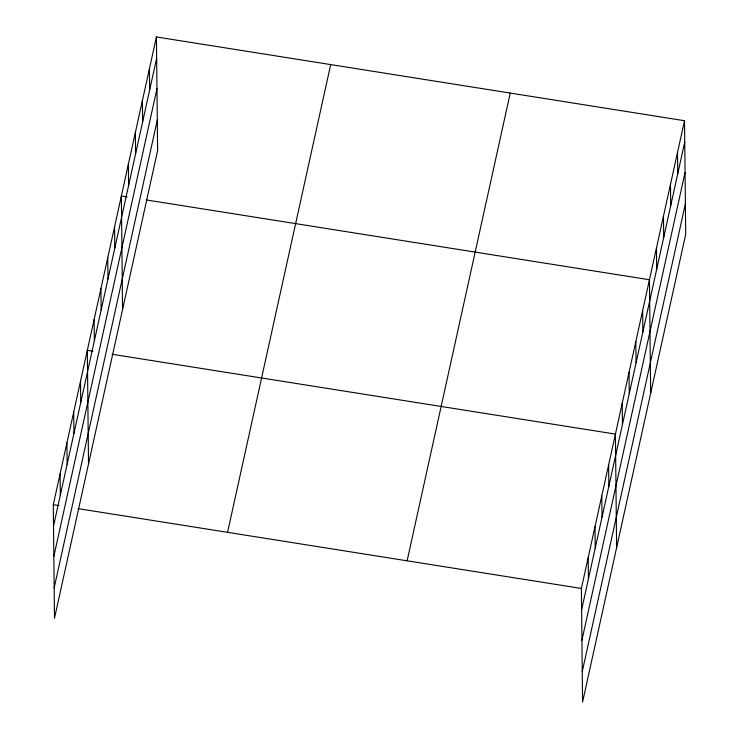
<?xml version="1.0" encoding="UTF-8"?>
<svg xmlns="http://www.w3.org/2000/svg" width="739" height="739" viewBox="0 0 739 739"><rect width="100%" height="100%" fill="white"/><g stroke="black" fill="none" stroke-linecap="round" stroke-linejoin="round"><path stroke-width="1.11" d="M156.428 36.95L157.61 150.544L54.483 618.284L53.291 504.7L156.428 36.95L684.517 120.716L685.709 234.3L582.572 702.05L581.39 588.456L684.517 120.716M53.522 526.011L156.65 58.27M53.836 556.467L156.964 88.717M54.169 587.838L157.296 120.087M227.566 532.339L330.693 64.589M407.115 560.818L510.243 93.068M581.611 609.777L684.739 142.027M581.926 640.223L685.053 172.483M582.258 671.603L685.386 203.853M126.979 196.879L121.362 195.983L122.554 309.576M146.091 199.909L649.452 279.748L650.643 393.342M92.948 351.228L87.331 350.341L88.514 463.935M112.06 354.267L615.421 434.098L616.612 547.691M53.291 504.7L58.917 505.587M78.029 508.617L581.39 588.456M677.506 152.52L677.728 173.841M670.485 184.325L670.716 205.645M663.474 216.13L663.696 237.45M656.463 247.934L656.685 269.255M642.644 310.62L642.865 331.931M635.836 341.492L636.057 362.803M629.028 372.364L629.259 393.675M622.229 403.226L622.45 424.546M608.613 464.97L608.834 486.29M601.805 495.841L602.026 517.161M594.997 526.713L595.218 548.033M588.189 557.585L588.42 578.905M149.407 68.755L149.638 90.075M142.396 100.559L142.618 121.88M135.385 132.373L135.607 153.684M128.374 164.178L128.595 185.498M114.554 226.855L114.776 248.175M107.746 257.726L107.968 279.046M100.938 288.598L101.16 309.918M94.13 319.47L94.361 340.79M80.523 381.213L80.745 402.524M73.715 412.085L73.937 433.396M66.907 442.957L67.129 464.268M60.099 473.828L60.321 495.139"/></g></svg>
